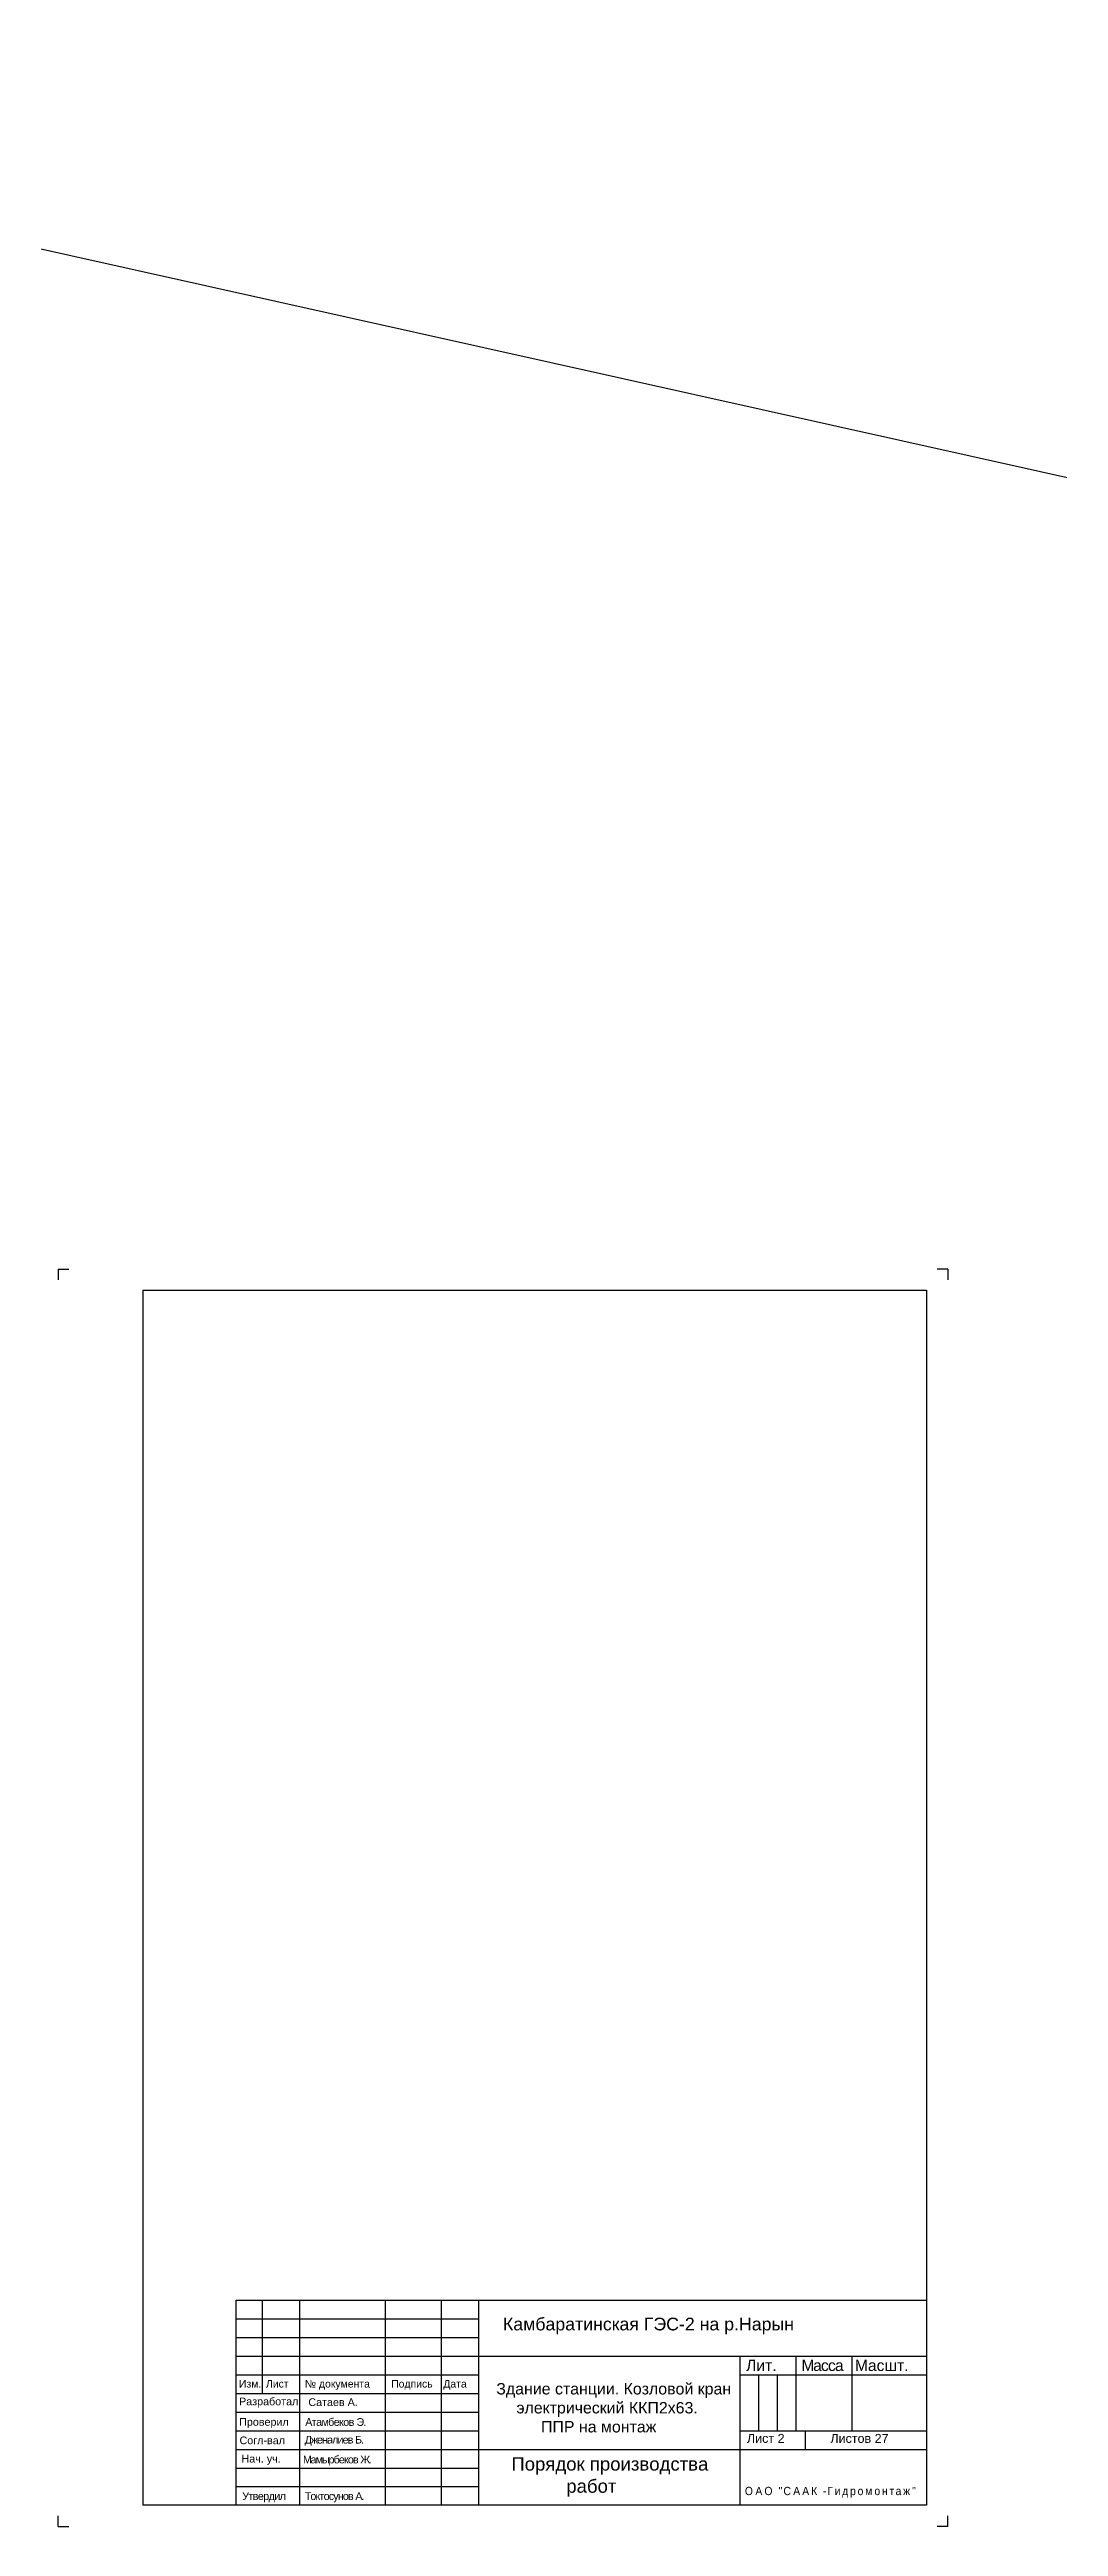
# Model space of a CAD drawing. Header units: millimetres. Extents: x 155577 to 993706, y -295114 to -113927.
# Drawn here: x 207325 to 228549, y -281433 to -229301 of the extents above; entities that cross this region are included whole.
import ezdxf

# ---------------------------------------------------------------- set-up
doc = ezdxf.new("R2010")
doc.units = ezdxf.units.MM
doc.styles.add('rom', font='times.ttf')
doc.styles.get("Standard").update_dxf_attribs({"font": 'arial.ttf'})

# ---------------------------------------------------------------- blocks, each defined once
blk = doc.blocks.new('A4')
at = {"color": 4}
for p, q in [((839180.34, -1943.12), (839180.34, -1945.62)), ((839180.34, -1943.12), (839182.84, -1943.12)), ((839390.34, -1943.12), (839387.84, -1943.12)), ((839390.34, -1943.12), (839390.34, -1945.62)), ((839180.34, -2240.12), (839180.34, -2237.62)), ((839180.34, -2240.12), (839182.84, -2240.12)), ((839390.34, -2240.12), (839387.84, -2240.12)), ((839390.34, -2240.12), (839390.34, -2237.62))]:
    blk.add_line(p, q, dxfattribs=at)
for p, q in [((839200.34, -1948.12), (839200.34, -2235.12)), ((839200.34, -1948.12), (839385.34, -1948.12)), ((839385.34, -1948.12), (839385.34, -2235.12)), ((839385.34, -2235.12), (839200.34, -2235.12))]:
    blk.add_line(p, q)

msp = doc.modelspace()

# ---------------------------------------------------------------- linework, layer by layer
for p, q in [((188322.962, -229301.477), (252711.031, -243649.359)), ((211252.945, -280987.857), (211252.945, -276670.75)), ((211252.945, -276670.75), (225774.123, -276670.75)), ((211802.395, -278633.072), (211802.395, -276670.75)), ((212587.323, -280987.857), (212587.323, -276670.75)), ((214392.659, -280987.857), (214392.659, -276670.75)), ((215570.052, -280987.857), (215570.052, -276670.75)), ((216354.98, -280987.857), (216354.98, -276670.75)), ((211252.945, -277063.214), (216354.98, -277063.214)), ((211252.945, -277455.679), (216354.98, -277455.679)), ((211252.945, -277848.143), (225774.123, -277848.143)), ((211252.945, -277848.143), (225774.123, -277848.143)), ((221849.481, -277848.143), (221849.481, -280987.857)), ((223026.873, -277848.143), (223026.873, -279418)), ((224204.266, -277848.143), (224204.266, -279418)), ((225774.123, -277744.617), (225774.123, -280987.857)), ((211252.945, -278240.607), (216354.98, -278240.607)), ((221849.481, -278240.607), (225774.123, -278240.607)), ((222241.945, -278240.607), (222241.945, -279418)), ((222634.409, -278240.607), (222634.409, -279418)), ((211252.945, -278633.072), (216354.98, -278633.072)), ((211252.945, -278633.072), (216354.98, -278633.072)), ((211252.945, -279025.536), (216354.98, -279025.536)), ((211252.945, -279025.536), (216354.98, -279025.536)), ((211252.945, -279418), (216354.98, -279418)), ((221849.481, -279418), (225774.123, -279418)), ((223220.356, -279418), (223220.356, -279810.464)), ((211252.945, -279810.464), (225774.123, -279810.464)), ((211252.945, -280202.929), (216354.98, -280202.929)), ((211252.945, -280202.929), (216354.98, -280202.929)), ((211252.945, -280595.393), (216354.98, -280595.393))]:
    msp.add_line(p, q)

# ---------------------------------------------------------------- block references
at = {"color": 4, "xscale": 89.10000000000582, "yscale": 89.10000000000582, "zscale": 89.1}
msp.add_blockref('A4', (-74563459.843, -81838.302), dxfattribs=at)

# ---------------------------------------------------------------- texts
at = {"attachment_point": 1}
for s, insert, char_height, width in [('Камбаратинская ГЭС-2 на р.Нарын', (216863.934, -277039.685), 266.87572, 9245.64126), ('Изм.', (211309.829, -278352.179), 156.9857, 1845.05403), ('Лист', (211877.503, -278352.179), 156.9857, 1845.05403), ('{\\fArial|b0|i0|c204|p34;№ документа}', (212696.141, -278352.179), 156.98572, 1845.05403), ('Подпись ', (214511.59, -278352.179), 156.9857, 953.74202), ('Дата', (215609.103, -278352.179), 156.9857, 435.13342), ('{\\H1.5x;Лит.}', (221978.252, -277925.881), 156.98572, 731.31139), ('{\\H1.5x;\\T0.9;Масса}', (223141.463, -277925.881), 156.98572, 731.31139), ('{\\H1.5x;Масшт.}', (224267.589, -277925.881), 156.98572, 731.31139), ('Разработал', (211311.669, -278720.141), 161.7298, 921.85758), ('Сатаев А.', (212769.481, -278736.526), 161.7298, 1586.04363), ('\\pi61.384;Здание станции. Козловой кран \\P\\pi484.99;электрический ККП2х63.\\P\\pi1002.6;ППР на монтаж', (216661.721, -278415.374), 239.59969, 5069.98199), ('Проверил', (211313.502, -279151.758), 161.7298, 921.85758), ('{\\T0.9;Атамбеков Э}.', (212704.266, -279153.903), 161.72979, 1701.31632), ('Согл-вал', (211321.759, -279539.817), 161.7298, 921.85758), ('Нач. уч.', (211363.258, -279925.709), 161.7298, 1246.02258), ('{\\T0.85;Мамырбеков Ж\\T0.75;.}', (212655.894, -279943.871), 161.72979, 1861.28928), ('{\\T0.8;Дженалиев Б.}', (212692.173, -279526.426), 161.72979, 1697.87913), ('Лист 2', (221995.929, -279485.618), 188.3829, 1292.95867), ('Листов 27', (223751.497, -279485.618), 188.3829, 1292.95867), ('\\pi18.529;Порядок производства \\P\\pi1174.2;работ', (217021.42, -279978.04), 279.53297, 4147.36615), ('{\\T0.9;Утвердил}', (211376.902, -280713.762), 161.72979, 921.85758), ('{\\T0.85;Токтосунов А.}', (212694.947, -280713.762), 161.72979, 1906.76167)]:
    msp.add_mtext(s, dxfattribs=dict(at, insert=insert, char_height=char_height, width=width))
at = {"linetype": 'Continuous', "insert": (223762.161, -280712.961), "char_height": 258.340685, "width": 3697.79128, "attachment_point": 5, "style": 'rom'}
msp.add_mtext('{\\fArial|b0|i0|c204|p34;\\H0.6733x;\\W0.9;\\T1.3;ОАО "СААК \\fArial|b0|i0|c0|p34;-\\fArial|b0|i0|c204|p34;Гидромонтаж\\fArial|b0|i0|c0|p34;"\\Fsimplex|c0;\\H1.485x;\\Q12;\\T1; }', dxfattribs=at)

doc.saveas('drawing.dxf')
